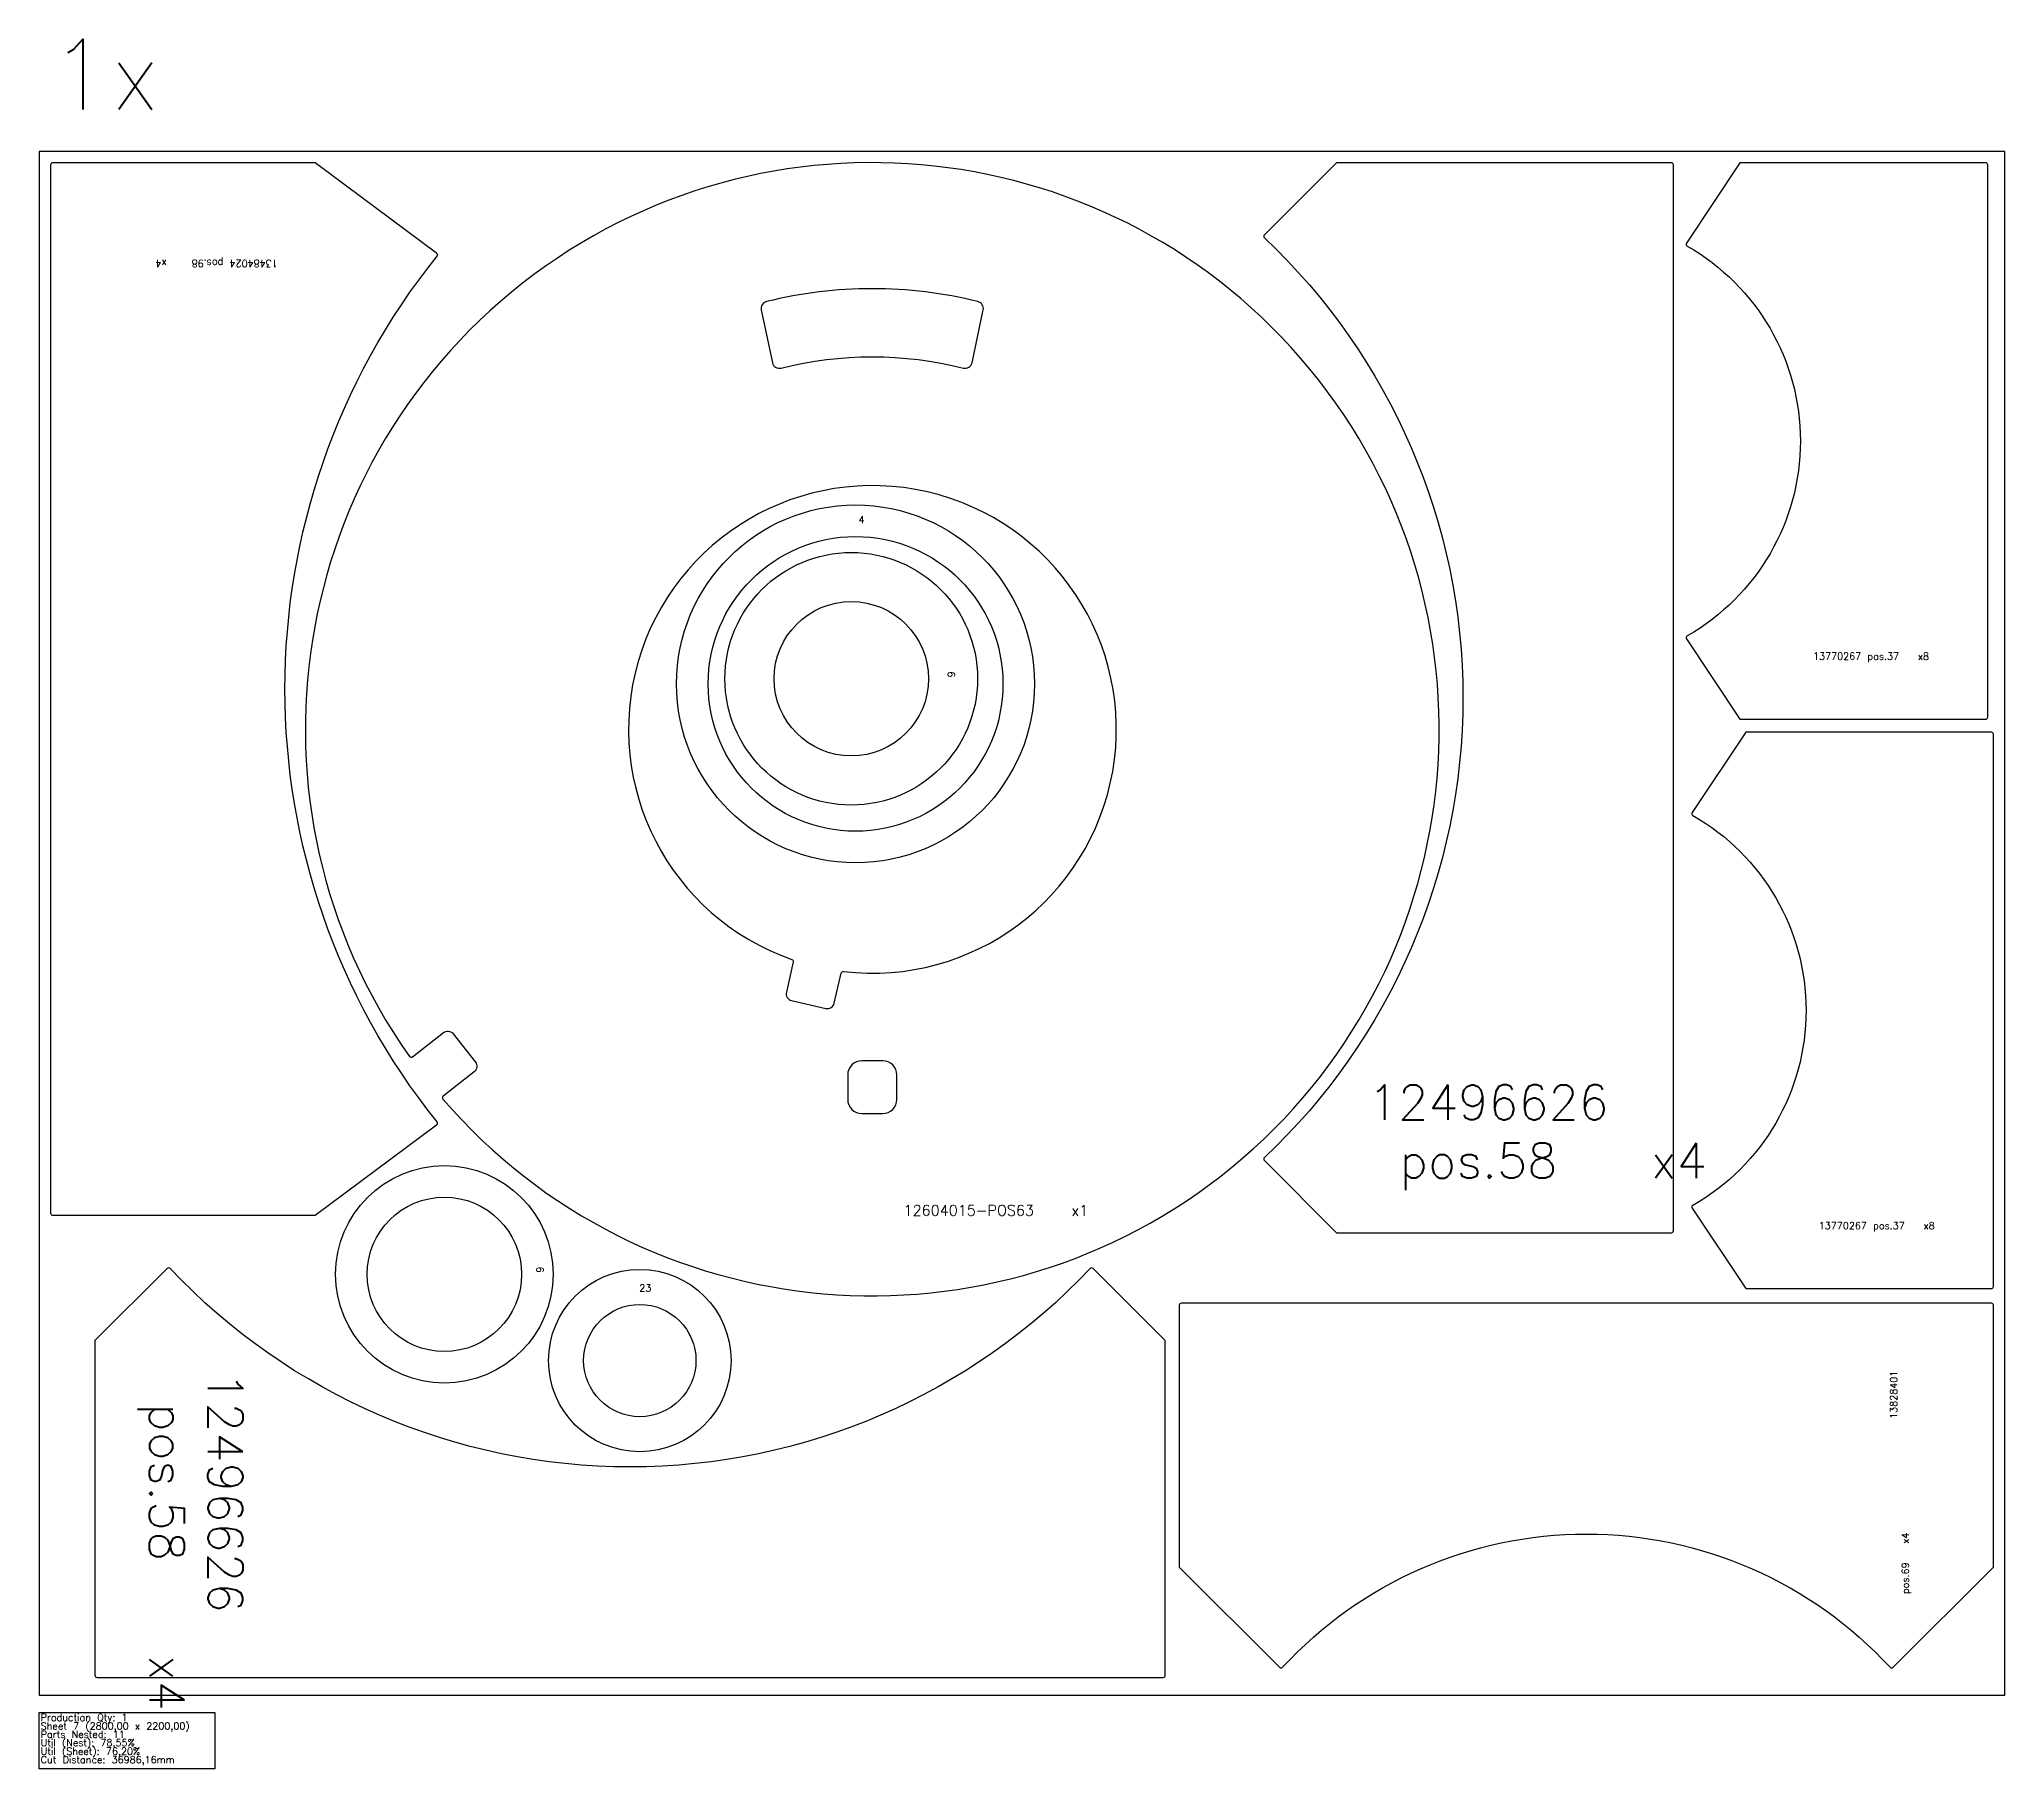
# Model space of a CAD drawing. Header units: millimetres. Extents: x 0 to 68500, y -105 to 2360.
# Drawn here: x 17640 to 20440, y -105 to 2360 of the extents above; entities that cross this region are included whole.
import ezdxf

# ---------------------------------------------------------------- set-up
doc = ezdxf.new("R2010")
doc.units = ezdxf.units.MM
for name, color, linetype in [('--NestedParts--', 7, 'Continuous'), ('sheet', 24, 'Continuous'), ('Stats', 7, 'Continuous'), ('Texto', 7, 'Continuous')]:
    doc.layers.add(name, color=color, linetype=linetype)
doc.styles.get("Standard").update_dxf_attribs({"font": 'txt.shx'})

msp = doc.modelspace()

# ---------------------------------------------------------------- linework, layer by layer
at = {"layer": '--NestedParts--', "color": 7}
for points in [[(17659, 2184, 0.414214), (17656, 2181), (17656, 687, 0.414214), (17659, 684), (18033, 684), (18206.1, 812.6, 0.424945), (18206.7, 816.9, -0.35116), (18206.7, 2051.1, 0.424945), (18206.1, 2055.4), (18033, 2184)], [(20062.9, 1391), (20412.9, 1391, 0.414214), (20415.9, 1394), (20415.9, 2181, 0.414214), (20412.9, 2184), (20062.9, 2184), (19986.7, 2069.6, 0.434543), (19987.7, 2065.3, -0.580355), (19987.7, 1509.7, 0.434543), (19986.7, 1505.4)], [(18214.9, 849.5, 41.768266), (18167.3, 910.4, 0.428306), (18171.6, 909.7), (18215.8, 944.3, -0.414214), (18229.8, 942.5), (18261.2, 902.3, -0.414214), (18259.5, 888.3), (18215.3, 853.8, 0.428306)], [(18984.7, 1974.4, 0.404036), (18977.3, 1986.2, 0.121713), (18676, 1986.2, 0.404036), (18668.6, 1974.4), (18684.5, 1899, 0.425931), (18696.7, 1891.4, -0.124234), (18956.6, 1891.4, 0.425931), (18968.8, 1899)], [(18712.3, 1048.4, -0.382743), (18714.2, 1044.9), (18704.3, 1001.9, 0.414214), (18711.8, 989.9), (18760.5, 978.7, 0.414214), (18772.5, 986.2), (18782.4, 1029.1, -0.382743), (18785.7, 1031.4, 18.393)], [(20071, 579.4), (20421, 579.4, 0.414214), (20424, 582.4), (20424, 1369.4, 0.414214), (20421, 1372.4), (20071, 1372.4), (19994.7, 1258, 0.434543), (19995.8, 1253.7, -0.580355), (19995.8, 698, 0.434543), (19994.7, 693.8)], [(18791.7, 884), (18791.7, 849, 0.414214), (18811.7, 829), (18841.7, 829, 0.414214), (18861.7, 849), (18861.7, 884, 0.414214), (18841.7, 904), (18811.7, 904, 0.414214)], [(20281, 39.6), (20424, 182.5), (20424, 555.5, 0.414214), (20421, 558.5), (19267, 558.5, 0.414214), (19264, 555.5), (19264, 182.5), (19407, 39.6, 0.42645), (19411.3, 39.6, -0.438796), (20276.7, 39.6, 0.42645)]]:
    msp.add_lwpolyline(points, format="xyb", close=True, dxfattribs=at)
at = {"layer": '--NestedParts--', "color": 4}
for points in [[(19965.1, 659, 0.414214), (19968.1, 662), (19968.1, 2181, 0.414214), (19965.1, 2184), (19488.1, 2184), (19385.3, 2081.2, 0.422776), (19385.4, 2076.9, -0.431392), (19385.4, 766.1, 0.422776), (19385.3, 761.8), (19488.1, 659)], [(17719.2, 28.2, 0.414214), (17722.2, 25.2), (19241.2, 25.2, 0.414214), (19244.2, 28.2), (19244.2, 505.2), (19141.4, 608, 0.422776), (19137.1, 607.9, -0.431392), (17826.3, 607.9, 0.422776), (17822, 608), (17719.2, 505.2)]]:
    msp.add_lwpolyline(points, format="xyb", close=True, dxfattribs=at)
at = {"layer": '--NestedParts--', "color": 7}
for centre, radius in [((18802.9, 1441.3), 255), ((18802.9, 1441.3), 210), ((18796.8, 1448.6), 180), ((18796.8, 1448.6), 110), ((18217.1, 599.7), 155), ((18217.1, 599.7), 110), ((18495.5, 476.8), 130), ((18495.5, 476.8), 80)]:
    msp.add_circle(centre, radius, dxfattribs=at)
at = {"layer": 'sheet', "color": 7}
msp.add_lwpolyline([(17640, 0), (20440, 0), (20440, 2200), (17640, 2200)], close=True, dxfattribs=at)
at = {"layer": 'Stats', "color": 151}
msp.add_lwpolyline([(17640, -25), (17890, -25), (17890, -105), (17640, -105), (17640, -25)], close=True, dxfattribs=at)

# ---------------------------------------------------------------- texts
at = {"insert": (17654.8, 2360.1), "char_height": 100, "attachment_point": 1}
msp.add_mtext_dynamic_manual_height_columns('1x', width=283.974, gutter_width=1, heights=[0], dxfattribs=at)
at = {"layer": 'Stats', "color": 60}
for s, p in [('Production Qty: 1', (17642, -37)), ('Sheet 7 (2800,00 x 2200,00)', (17642, -49)), ('Parts Nested: 11', (17642, -61)), ('Util (Nest): 78,55%', (17642, -73)), ('Util (Sheet): 76,20%', (17642, -85)), ('Cut Distance: 36986,16mm', (17642, -97))]:
    msp.add_text(s, height=10, dxfattribs=at).set_placement(p)
at = {"layer": 'Texto', "color": 3, "attachment_point": 1}
for s, insert, char_height, width, rotation in [('13484024 pos.98    x4', (17979.6, 2035.5), 10, 373.149, 180), ('6', (18944.4, 1459.2), 10, 25.724, 270), ('6', (18358.2, 610.8), 10, 25.724, 270), ('{\\W9.33605;   }13828401 pos.69   x4', (20276.7, 144), 10, 349.599, 90), ('12496626\\P pos.58   x4', (17930.1, 460.3), 50, 647.601, 270)]:
    msp.add_mtext(s, dxfattribs=dict(at, insert=insert, char_height=char_height, width=width, rotation=rotation))
for s, insert, char_height, width in [('4', (18807.1, 1680.4), 10, 25.724), ('13770267 pos.37   x8', (20167, 1485.8), 10, 276.873), ('12496626\\P pos.58   x4', (19533, 869.9), 50, 647.601), ('12604015-POS63    x1', (18871.3, 698.3), 15, 329.295), ('13770267 pos.37   x8', (20175.1, 674.2), 10, 276.873), ('23', (18494.7, 585.2), 10, 25.724)]:
    msp.add_mtext(s, dxfattribs=dict(at, insert=insert, char_height=char_height, width=width))

doc.saveas('drawing.dxf')
